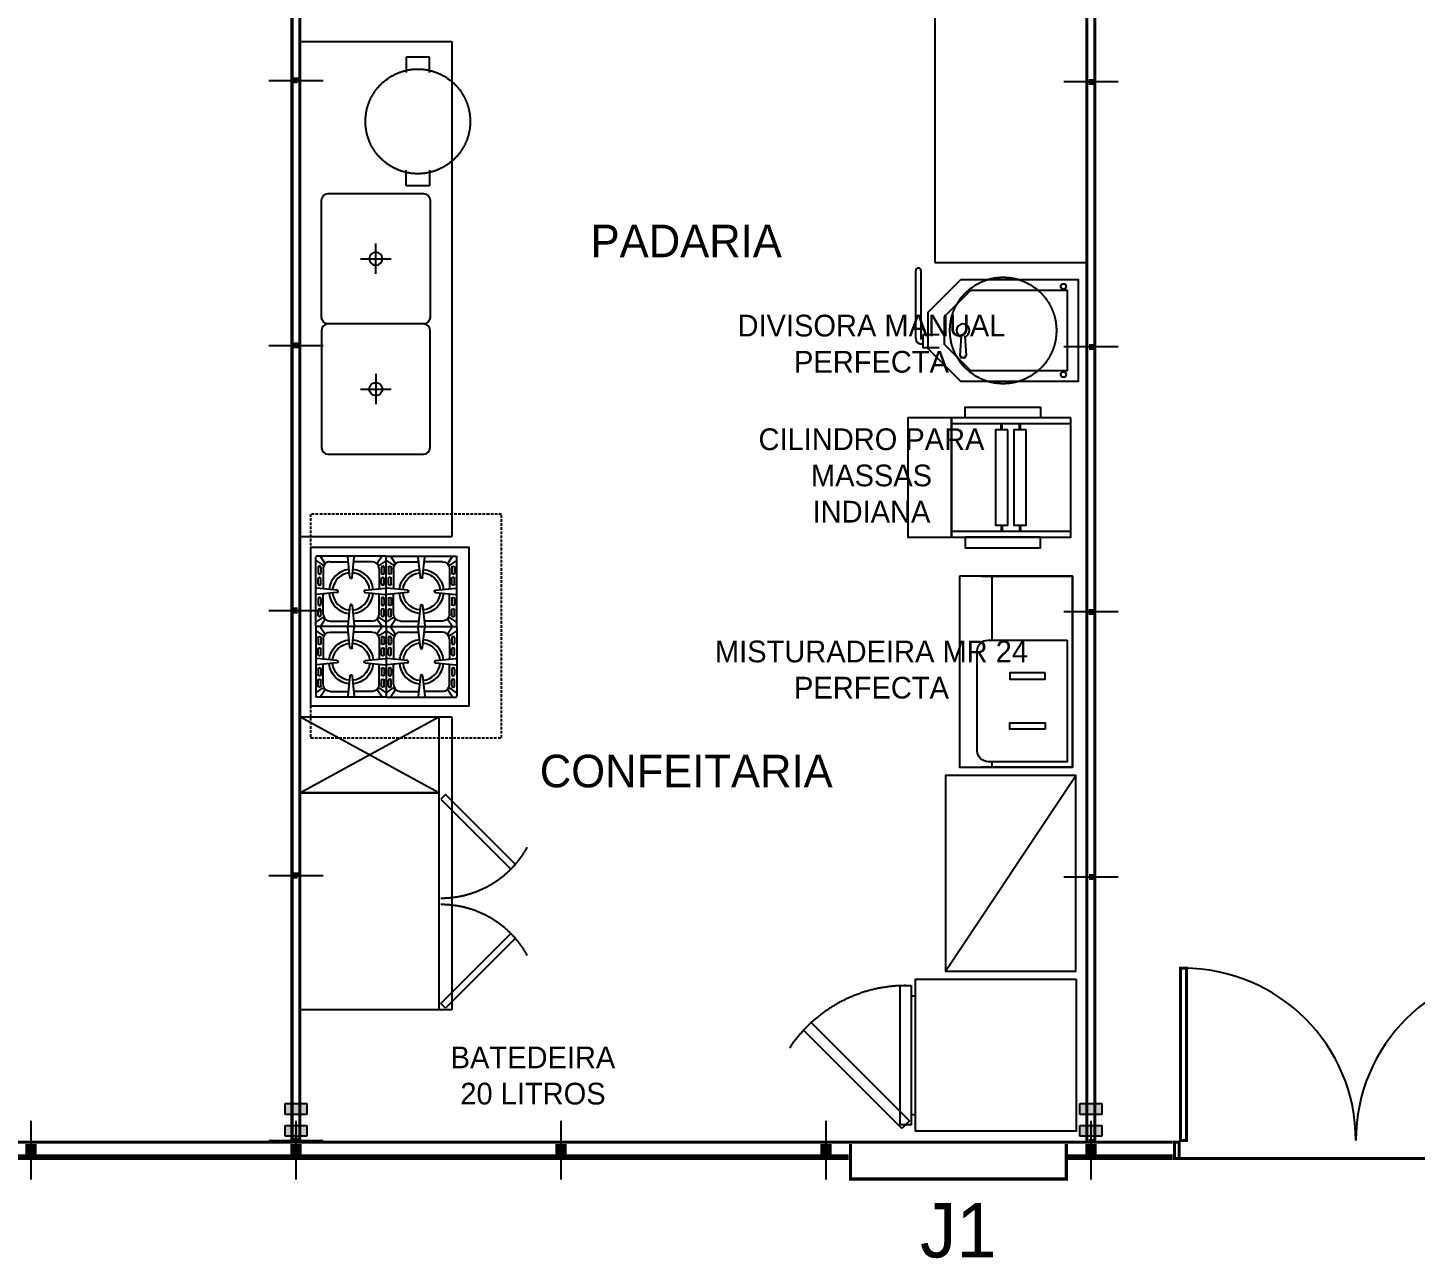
# Model space of a CAD drawing. Header units: millimetres. Extents: x -18806 to 201070, y -25046 to 92854.
# Drawn here: x 146367 to 152755, y -14774 to -9110 of the extents above; entities that cross this region are included whole.
import ezdxf
from ezdxf.enums import TextEntityAlignment as Align

# ---------------------------------------------------------------- set-up
doc = ezdxf.new("R2010")
doc.units = ezdxf.units.MM
doc.header["$LTSCALE"] = 50
doc.linetypes.add('HIDDEN', pattern=[0.375, 0.25, -0.125])
doc.linetypes.add('HIDDEN2', pattern=[0.1875, 0.125, -0.0625])
for name, color, linetype in [('LAYA', 8, 'Continuous'), ('LAYC', 4, 'Continuous'), ('LAYF', 4, 'Continuous'), ('PILARES', 5, 'Continuous'), ('SOB', 8, 'HIDDEN2')]:
    doc.layers.add(name, color=color, linetype=linetype)
doc.styles.add('2', font='stylu.ttf', dxfattribs={"height": 0.35})
doc.styles.add('L1', font='txt', dxfattribs={"height": 0.18})

# ---------------------------------------------------------------- blocks, each defined once
blk = doc.blocks.new('pilar')
for p, q in [((-0.05000000000000071, 0.1700000000000017), (0.04999999999999893, 0.1700000000000017)), ((-0.05000000000000071, 0.120000000000001), (-0.05000000000000071, 0.1700000000000017)), ((0.04999999999999893, 0.1700000000000017), (0.04999999999999893, 0.120000000000001)), ((0.04999999999999893, 0.120000000000001), (-0.05000000000000071, 0.120000000000001)), ((-0.05000000000000071, 0.07000000000000028), (0.04999999999999893, 0.07000000000000028)), ((-0.05000000000000071, 0.01999999999999957), (-0.05000000000000071, 0.07000000000000028)), ((0.04999999999999893, 0.07000000000000028), (0.04999999999999893, 0.01999999999999957)), ((0.04999999999999893, 0.01999999999999957), (-0.05000000000000071, 0.01999999999999957))]:
    blk.add_line(p, q)
for points in [[(0.04999999999999893, 0.120000000000001), (-0.05000000000000071, 0.120000000000001), (0.04999999999999893, 0.1700000000000017), (-0.05000000000000071, 0.1700000000000017)], [(0.04999999999999893, 0.01999999999999957), (-0.05000000000000071, 0.01999999999999957), (0.04999999999999893, 0.06999999999999851), (-0.05000000000000071, 0.06999999999999851)]]:
    blk.add_solid(points)
at = {"style": 'L1', "flags": 3}
blk.add_attdef('BLOCO', (0, -0.3049999999999997), '', height=0.18, dxfattribs=at)
blk = doc.blocks.new('if11')
at = {"color": 24}
for p, q in [((0, -0.125), (0, 0.125)), ((1.219999999999999, -0.125), (1.219999999999999, 0.125))]:
    blk.add_line(p, q, dxfattribs=at)
at = {"color": 3, "const_width": 0.014}
blk.add_lwpolyline([(1.219999999999999, 0.01800000000000068), (1.665334536937735e-16, 0.01800000000000068)], dxfattribs=at)
at = {"color": 24, "const_width": 0.014}
blk.add_lwpolyline([(0.006999999999999673, 0.008343958692507591), (0.006999999999999673, -0.01800000000000068), (1.212999999999997, -0.01800000000000068), (1.212999999999997, 0.01075570350700672)], dxfattribs=at)
at = {"style": 'L1', "flags": 3}
blk.add_attdef('BLOCO', (0, 0.3050000000000015), '', height=0.18, dxfattribs=at)
blk = doc.blocks.new('dp11')
at = {"color": 24}
for p, q in [((3.552713678800501e-15, 0.08999999999999986), (3.552713678800501e-15, -0.1799999999999997)), ((2.439999999999998, 0.08999999999999986), (2.439999999999998, -0.1799999999999997))]:
    blk.add_line(p, q, dxfattribs=at)
at = {"color": 7, "const_width": 0.014}
for points in [[(0.4409999999999918, 0.7930000000000028), (0.4409999999999918, -1.77635683940025e-15), (0.4129999999999967, -3.552713678800501e-15), (0.4129999999999967, 0.793000000000001)], [(1.999000000000006, 0.7930000000000028), (1.999000000000006, -1.77635683940025e-15), (2.027000000000001, -3.552713678800501e-15), (2.027000000000001, 0.793000000000001)], [(0.4059999999999953, -0.00700000000000145), (0.3849999999999945, -0.00700000000000145), (0.3849999999999945, -0.08299999999999663), (0.4059999999999917, -0.08299999999999841)], [(2.034000000000002, -0.00700000000000145), (2.055000000000003, -0.00700000000000145), (2.055000000000003, -0.08299999999999663), (2.034000000000006, -0.08299999999999841)]]:
    blk.add_lwpolyline(points, close=True, dxfattribs=at)
at = {"color": 3, "const_width": 0.014}
for points in [[(0.3759999999999941, -0.007000000000003226), (3.552713678800501e-15, -0.007000000000003226)], [(2.064000000000004, -0.007000000000003226), (2.439999999999998, -0.007000000000003226)]]:
    blk.add_lwpolyline(points, dxfattribs=at)
at = {"color": 170, "const_width": 0.026}
for points in [[(0.3759999999999941, -0.07699999999999818), (0.01299999999999812, -0.07699999999999818), (0.01300000000000168, -0.01600000000000001)], [(2.064000000000004, -0.07699999999999818), (2.427000000000003, -0.07699999999999818), (2.427, -0.01600000000000001)]]:
    blk.add_lwpolyline(points, dxfattribs=at)
at = {"color": 7, "const_width": 0.014}
blk.add_lwpolyline([(0.4059999999999917, -0.08299999999999841), (2.034000000000006, -0.08299999999999841)], dxfattribs=at)
at = {"color": 7}
for centre, start, end in [((0.4269999999999925, -3.552713678800501e-15), 0, 90), ((2.013000000000005, -3.552713678800501e-15), 90, 180)]:
    blk.add_arc(centre, 0.7930000000000064, start, end, dxfattribs=at)
at = {"style": 'L1', "flags": 3}
blk.add_attdef('BLOCO', (0, 0.9149999999999974), '', height=0.18, dxfattribs=at)
blk = doc.blocks.new('j11')
at = {"color": 24}
for p, q in [((-3.552713678800501e-15, 0.08999999999999986), (-3.552713678800501e-15, -0.1799999999999997)), ((1.219999999999999, 0.08999999999999986), (1.219999999999999, -0.1799999999999997))]:
    blk.add_line(p, q, dxfattribs=at)
at = {"color": 3, "const_width": 0.014}
blk.add_lwpolyline([(-3.552713678800501e-15, -0.007000000000003226), (1.219999999999999, -0.007000000000003226)], dxfattribs=at)
at = {"color": 170, "const_width": 0.026}
for points in [[(0.01299999999999812, -0.01600000000000001), (0.01299999999999457, -0.0769999999999964), (0.1050000000000004, -0.07699999999999818)], [(1.114999999999998, -0.07699999999999996), (1.207000000000001, -0.07699999999999996), (1.207000000000001, -0.01600000000000001)]]:
    blk.add_lwpolyline(points, dxfattribs=at)
at = {"color": 7, "const_width": 0.014}
blk.add_lwpolyline([(0.1130000000000031, -0.01600000000000001), (0.112999999999996, -0.1770000000000014), (1.106999999999999, -0.1770000000000014), (1.106999999999999, -0.01600000000000001)], dxfattribs=at)
at = {"color": 7, "style": '2'}
blk.add_text('J1', height=0.25, dxfattribs=at).set_placement((0.6099999999999994, -0.4149869134555431), align=Align.MIDDLE)
at = {"style": 'L1', "flags": 3}
blk.add_attdef('BLOCO', (0, 0.1993523829693871), '', height=0.18, dxfattribs=at)
blk = doc.blocks.new('j1')
at = {"color": 24}
for p, q in [((-3.552713678800501e-15, 0.08999999999999986), (-3.552713678800501e-15, -0.1799999999999997)), ((1.219999999999999, 0.08999999999999986), (1.219999999999999, -0.1799999999999997))]:
    blk.add_line(p, q, dxfattribs=at)
at = {"color": 24, "const_width": 0.014}
blk.add_lwpolyline([(-3.552713678800501e-15, -0.007000000000003226), (1.219999999999999, -0.007000000000003226)], dxfattribs=at)
at = {"color": 170, "const_width": 0.026}
for points in [[(0.01299999999999812, -0.01600000000000001), (0.01299999999999457, -0.0769999999999964), (0.1050000000000004, -0.07699999999999818)], [(1.114999999999998, -0.07699999999999996), (1.207000000000001, -0.07699999999999996), (1.207000000000001, -0.01600000000000001)]]:
    blk.add_lwpolyline(points, dxfattribs=at)
at = {"color": 7, "const_width": 0.014}
blk.add_lwpolyline([(0.1130000000000031, -0.01600000000000001), (0.112999999999996, -0.1770000000000014), (1.106999999999999, -0.1770000000000014), (1.106999999999999, -0.01600000000000001)], dxfattribs=at)
at = {"color": 7, "style": '2'}
blk.add_text('J1', height=0.25, dxfattribs=at).set_placement((0.6099999999999994, -0.4149869134555431), align=Align.MIDDLE)
at = {"style": 'L1', "flags": 3}
blk.add_attdef('BLOCO', (0, 0.1993523829693871), '', height=0.18, dxfattribs=at)
blk = doc.blocks.new('f1')
at = {"color": 24}
for p, q in [((0, 0.08999999999999986), (0, -0.1799999999999997)), ((1.219999999999999, 0.08999999999999986), (1.219999999999999, -0.1799999999999997))]:
    blk.add_line(p, q, dxfattribs=at)
at = {"color": 24, "const_width": 0.014}
blk.add_lwpolyline([(-1.77635683940025e-15, -0.007000000000003226), (1.219999999999999, -0.007000000000003226)], dxfattribs=at)
at = {"color": 170, "const_width": 0.026}
blk.add_lwpolyline([(0.0129999999999999, -0.01600000000000001), (0.01299999999999457, -0.07699999999999818), (1.207000000000004, -0.07699999999999818), (1.207000000000001, -0.01600000000000001)], dxfattribs=at)
at = {"style": 'L1', "flags": 3}
blk.add_attdef('BLOCO', (0, 0.2239156614713327), '', height=0.18, dxfattribs=at)
blk = doc.blocks.new('f11')
at = {"color": 24}
for p, q in [((0, 0.08999999999999986), (0, -0.1799999999999997)), ((1.219999999999999, 0.08999999999999986), (1.219999999999999, -0.1799999999999997))]:
    blk.add_line(p, q, dxfattribs=at)
at = {"color": 3, "const_width": 0.014}
blk.add_lwpolyline([(-1.77635683940025e-15, -0.007000000000003226), (1.219999999999999, -0.007000000000003226)], dxfattribs=at)
at = {"color": 170, "const_width": 0.026}
blk.add_lwpolyline([(0.0129999999999999, -0.01600000000000001), (0.01299999999999457, -0.07699999999999818), (1.207000000000004, -0.07699999999999818), (1.207000000000001, -0.01600000000000001)], dxfattribs=at)
at = {"style": 'L1', "flags": 3}
blk.add_attdef('BLOCO', (0, 0.2239156614713327), '', height=0.18, dxfattribs=at)
blk = doc.blocks.new('DIVISORA')
at = {"layer": 'LAYA'}
for p, q in [((-0.4024999999999466, -0.03750000000002274), (-0.4024999999999466, 0.2750000000000341)), ((-0.3774999999999693, -0.04182654499970795), (-0.3774999999999693, 0.2750000000000341)), ((-0.3699999999999477, -0.03749999999999432), (-0.3774999999999693, -0.03750000000002274)), ((-0.3699999999999477, -0.06249999999997158), (-0.3774999999999693, -0.06249999999997158)), ((-0.3699999999999477, -0.02000000000003865), (-0.3699999999999477, -0.07999999999995566)), ((-0.2949999999999875, -0.02000000000001023), (-0.3699999999999477, -0.02000000000003865)), ((-0.1932538903463978, -0.02465508657761006), (-0.1992889873262982, -0.1151815412763426)), ((-0.1767461096536067, -0.02465508657763849), (-0.1707110126736779, -0.1151815412762858)), ((-0.2949999999999875, -0.07999999999995566), (-0.3699999999999477, -0.07999999999995566)), ((-0.180688864252204, -0.1258467313815288), (-0.1893111357477153, -0.1258467313815572))]:
    blk.add_line(p, q, dxfattribs=at)
for centre, radius, start, end in [((-0.3899999999999579, 0.2750000000000341), 0.01249999999998863, 0, 180), ((-0.1849999999999739, 0), 0.03000000000000114, 280.6976693098063, 259.3023306901391), ((-0.3774999999999693, -0.03750000000002274), 0.02499999999997726, 180, 270), ((-0.1893111357477437, -0.1158467313815663), 0.01, 176.1859251657119, 270.0000000001091), ((-0.1893111357477437, -0.1158467313815663), 0.007000000000000001, 176.1859251657119, 270.0000000001091), ((-0.1806888642522324, -0.1158467313815379), 0.01, 270.0000000001693, 3.814074834299453), ((-0.1806888642522324, -0.1158467313815379), 0.007000000000000001, 270.0000000001693, 3.814074834299453)]:
    blk.add_arc(centre, radius, start, end, dxfattribs=at)
at = {"layer": 'LAYC'}
for points in [[(-0.1949999999999932, 0.2350000000000136), (0.3449999999999989, 0.2350000000000136), (0.3449999999999989, -0.2350000000000136), (-0.1949999999999648, -0.2350000000000136), (-0.3449999999999704, -0.08500000000000796), (-0.3449999999999989, 0.08500000000000796)], [(-0.1492893218813549, 0.1850000000000023), (0.2949999999999875, 0.1850000000000023), (0.2949999999999875, -0.1850000000000023), (-0.1492893218813265, -0.1850000000000023), (-0.2699999999999534, -0.06428932188137537), (-0.2699999999999818, 0.06428932188137537)]]:
    blk.add_lwpolyline(points, close=True, dxfattribs=at)
for centre in [(0.277491136576657, 0.2027209731612061), (0.277491136576657, -0.2027209731612061)]:
    blk.add_circle(centre, 0.0125, dxfattribs=at)
at = {"layer": 'SOB'}
blk.add_circle((0, 0), 0.2450000000000045, dxfattribs=at)
blk = doc.blocks.new('60')
at = {"layer": 'LAYA'}
for p, q in [((0, -0.42), (0, -0.28)), ((-0.07, -0.35), (0.07, -0.35))]:
    blk.add_line(p, q, dxfattribs=at)
blk.add_circle((0, -0.35), 0.03, dxfattribs=at)
at = {"layer": 'LAYC'}
blk.add_lwpolyline([(-0.27, -0.6000000000000001), (0.27, -0.6000000000000001, 0.414213562373095), (0.3, -0.5700000000000001), (0.3, -0.13, 0.414213562373095), (0.27, -0.1), (-0.27, -0.1, 0.414213562373095), (-0.3, -0.13), (-0.2999999999999999, -0.5700000000000001, 0.414213562373095)], format="xyb", close=True, dxfattribs=at)
blk = doc.blocks.new('Car80li')
at = {"layer": 'SOB'}
for points in [[(-0.2248377192554756, 0.05299999999999727), (-0.2960000000000207, 0.05299999999999727), (-0.2960000000000207, -0.05299999999999727), (-0.2248377192554756, -0.05299999999999727)], [(0.2248377192554756, 0.05299999999999727), (0.2960000000000207, 0.05299999999999727), (0.2960000000000207, -0.05299999999999727), (0.2248377192554756, -0.05299999999999727)]]:
    blk.add_lwpolyline(points, dxfattribs=at)
blk.add_circle((0, 0), 0.2409999999999934, dxfattribs=at)
blk = doc.blocks.new('MISTURADEIRA MR_24')
at = {"layer": 'LAYC'}
for p, q in [((0.09999999997671694, -0.9799999995157123), (0.09999999997671694, -0.09999999962747097)), ((0.09999999997671694, -0.09999999962747097), (0.5200000001350418, -0.09999999962747097)), ((0.4700000000884756, -0.09999999962747097), (0.4700000000884756, -0.125)), ((0.4700000000884756, -0.6849999995902181), (0.4700000000884756, -0.9799999995157123)), ((0.5200000001350418, -0.9799999995157123), (0.09999999997671694, -0.9799999995157123))]:
    blk.add_line(p, q, dxfattribs=at)
for points in [[(0.6199999997625127, -0.9799999995157123), (0.6199999997625127, -0.09999999962747097), (0.09999999997671694, -0.09999999962747097), (0.09999999997671694, -0.9799999995157123)], [(0.2250000003259629, -0.275000000372529), (0.3879019737942144, -0.275000000372529), (0.3879019737942144, -0.3049999997019768), (0.2250000003259629, -0.3049999997019768)], [(0.2250000003259629, -0.5350000001490116), (0.3879019737942144, -0.5350000001490116), (0.3879019737942144, -0.5050000008195639), (0.2250000003259629, -0.5050000008195639)]]:
    blk.add_lwpolyline(points, close=True, dxfattribs=at)
blk.add_lwpolyline([(0.125000000349246, -0.6849999995902181), (0.125000000349246, -0.125), (0.4879019737709314, -0.1250000018626451, -0.4142135624399524), (0.5379019738174975, -0.1750000016763806), (0.5379019738174975, -0.6349999997764826, -0.414213562373095), (0.4879019737709314, -0.6849999995902181)], format="xyb", close=True, dxfattribs=at)
blk = doc.blocks.new('CILINDRO INDIANA')
at = {"layer": 'LAYA'}
for p, q in [((0.05600000000004002, 0.3211985988857577), (0.02800000000002001, 0.3211985988857577)), ((0.4939999999999145, 0.3211985988857577), (0.5219999999999345, 0.3211985988857577)), ((0.05600000000004002, 0.3155985988857992), (0.02800000000002001, 0.3155985988857992)), ((0.4939999999999145, 0.3155985988857992), (0.5219999999999345, 0.3155985988857992)), ((0.05600000000004002, 0.2371985988859251), (0.02800000000002001, 0.2371985988859251)), ((0.05600000000004002, 0.2315985988857392), (0.02800000000002001, 0.2315985988857392)), ((0.4939999999999145, 0.2371985988859251), (0.5219999999999345, 0.2371985988859251)), ((0.4939999999999145, 0.2315985988857392), (0.5219999999999345, 0.2315985988857392))]:
    blk.add_line(p, q, dxfattribs=at)
for points in [[(0.5219999999999345, 0), (0.5219999999999345, 0.5499999999999545), (0.02800000000002001, 0.5499999999999545), (0.02800000000002001, 0)], [(0.4939999999999145, 0.2903985988857585), (0.4939999999999145, 0.3463985988857985), (0.05600000000004002, 0.3463985988857985), (0.05600000000004002, 0.2903985988857585)], [(0.4939999999999145, 0.2063985988859258), (0.4939999999999145, 0.2623985988857385), (0.05600000000004002, 0.2623985988857385), (0.05600000000004002, 0.2063985988859258)]]:
    blk.add_lwpolyline(points, close=True, dxfattribs=at)
at = {"layer": 'LAYC'}
for points in [[(0, 0.5499999999999545), (0.5499999999999545, 0.5499999999999545), (0.5499999999999545, 0.75), (0, 0.75)], [(0.5499999999999545, 0), (0.5499999999999545, 0.5499999999999545), (0, 0.5499999999999545), (0, 0)], [(0, 0.1400000000001), (0, 0.4872000000000298), (-0.04900000000009186, 0.4872000000000298), (-0.04900000000009186, 0.1400000000001)], [(0.5499999999999545, 0.1400000000001), (0.5499999999999545, 0.4872000000000298), (0.5989999999999327, 0.4872000000000298), (0.5989999999999327, 0.1400000000001)]]:
    blk.add_lwpolyline(points, close=True, dxfattribs=at)
blk = doc.blocks.new('RV-2')
at = {"layer": 'LAYA', "linetype": 'HIDDEN2'}
blk.add_lwpolyline([(-0.1502260094890541, -1.269870670429726), (0.3023223304703363, -0.8173223304703363), (0.3376776695296636, -0.8526776695296636), (-0.1148706704297268, -1.305226009489054)], close=True, dxfattribs=at)
blk.add_arc((0.32, -0.835), 0.6399999999999999, 180, 236.6496531934298, dxfattribs=at)
at = {"layer": 'LAYC'}
for p, q in [((-0.2731573477556543, -0.8099999999999999), (-0.2731573477556545, -0.7899999999999999)), ((0.2731573477556543, -0.8099999999999999), (0.2731573477556545, -0.7899999999999999))]:
    blk.add_line(p, q, dxfattribs=at)
for points in [[(-0.35, -0.04999999999999993), (0.35, -0.04999999999999993), (0.35, -0.7899999999999999), (-0.35, -0.7899999999999999)], [(-0.32, -0.8099999999999999), (0.32, -0.8099999999999999), (0.32, -0.86), (-0.32, -0.86)]]:
    blk.add_lwpolyline(points, close=True, dxfattribs=at)
blk = doc.blocks.new('Rh2mac')
at = {"layer": 'SOB'}
for p, q in [((-0.3499999999999943, -0.6400000000000148), (0, 0)), ((-0.3499999999999943, 0), (0, -0.6400000000000148))]:
    blk.add_line(p, q, dxfattribs=at)
for points in [[(-1.349999999999994, 0), (-0.3499999999999943, 0), (-0.3499999999999943, -0.6400000000000148), (-1.349999999999994, -0.6400000000000148)], [(-0.3499999999999943, 0), (0, 0), (0, -0.6400000000000148), (-0.3499999999999943, -0.6400000000000148)], [(-1.319999999999794, -0.6500000000000057), (-0.998266414559879, -0.9717335854398925), (-1.019479617995472, -0.9929467888754857), (-1.341213203435387, -0.6712132034355989)], [(-0.379999999999967, -0.6500000000000057), (-0.7017335854398823, -0.9717335854398925), (-0.6805203820042891, -0.9929467888754857), (-0.3587867965643738, -0.6712132034355989)]]:
    blk.add_lwpolyline(points, close=True, dxfattribs=at)
for centre, start, end in [((-1.319999999999766, -0.6500000000000057), 299.054280177513, 0), ((-0.3799999999999955, -0.6500000000000057), 180, 240.945719822487)]:
    blk.add_arc(centre, 0.4550000000000125, start, end, dxfattribs=at)
blk = doc.blocks.new('Tremp_01')
at = {"layer": 'LAYF', "color": 7}
for p, q in [((-0.2000000000000028, 0.1950000000001353), (-0.2000000000000028, -0.1949999999999363)), ((-0.1977654258227659, 0.17366446652224), (-0.1631805493254461, 0.150704660355558)), ((-0.1949999999998937, 0.2000000000000171), (0.1949999999998937, 0.2000000000000171)), ((-0.173664466521771, 0.1977654258225527), (-0.1507046603557711, 0.1631805493254603)), ((-0.1189999999998719, 0.169000000000068), (-0.01553472853059645, 0.169000000000068)), ((-0.006602321498803576, 0.08046969084736588), (-0.01810739659208593, 0.1944980654172639)), ((0.006602321498803576, 0.08046969084736588), (0.01810739659185856, 0.1944980654172639)), ((0.1189999999998719, 0.169000000000068), (0.01553472853042592, 0.1690000000000396)), ((0.173664466521771, 0.1977654258225527), (0.1507046603548616, 0.1631805493254603)), ((0.1977654258218564, 0.17366446652224), (0.1631805493254461, 0.150704660355558)), ((0.2000000000000028, 0.1950000000001353), (0.2000000000000028, -0.1949999999999363)), ((-0.1871396579555977, 0.1360410857848535), (-0.1871396579555977, 0.1054589142154043)), ((-0.1722218295246449, 0.1360410857848535), (-0.1722218295246449, 0.1054589142154043)), ((-0.1589999999998355, 0.1290000000001044), (-0.1589999999998355, 0.01904666542213818)), ((0.1589999999998355, 0.1290000000001044), (0.1589999999998355, 0.01904666542213818)), ((0.1722218295246449, 0.1360410857848535), (0.1722218295246449, 0.1054589142154043)), ((0.1871396579555977, 0.1360410857848535), (0.1871396579555977, 0.1054589142154043)), ((-0.08046969084826117, 0.006602321498803576), (-0.1944980654181592, 0.01810739659208593)), ((-0.1871396579555977, 0.04222991125831754), (-0.1871396579555977, 0.07281208282776674)), ((-0.1722218295246449, 0.04222991125831754), (-0.1722218295246449, 0.07281208282776674)), ((0.08046969084735167, 0.006602321498803576), (0.1944980654172497, 0.01810739659208593)), ((0.1722218295246449, 0.04222991125831754), (0.1722218295246449, 0.07281208282776674)), ((0.1871396579555977, 0.04222991125831754), (0.1871396579555977, 0.07281208282776674)), ((-0.08046969084826117, -0.006602321498803576), (-0.1944980654181592, -0.01810739659185856)), ((-0.1871396579555977, -0.04222991125814701), (-0.1871396579555977, -0.07281208282759621)), ((-0.1722218295246449, -0.04222991125814701), (-0.1722218295246449, -0.07281208282759621)), ((-0.1589999999998355, -0.1289999999999054), (-0.1589999999998355, -0.0190466654219108)), ((0.08046969084735167, -0.006602321498803576), (0.1944980654172497, -0.01810739659185856)), ((0.1589999999998355, -0.1289999999999054), (0.1589999999998355, -0.0190466654219108)), ((0.1722218295246449, -0.04222991125814701), (0.1722218295246449, -0.07281208282759621)), ((0.1871396579555977, -0.04222991125814701), (0.1871396579555977, -0.07281208282759621)), ((-0.1977654258227659, -0.1736644665222684), (-0.1631805493254461, -0.1507046603555864)), ((-0.1871396579555977, -0.136041085784683), (-0.1871396579555977, -0.1054589142152338)), ((-0.1722218295246449, -0.136041085784683), (-0.1722218295246449, -0.1054589142152338)), ((-0.006602321498803576, -0.08046969084824696), (-0.01810739659208593, -0.194498065418145)), ((0.006602321498803576, -0.08046969084824696), (0.01810739659185856, -0.194498065418145)), ((0.1977654258218564, -0.1736644665222684), (0.1631805493254461, -0.1507046603555864)), ((0.1722218295246449, -0.136041085784683), (0.1722218295246449, -0.1054589142152338)), ((0.1871396579555977, -0.136041085784683), (0.1871396579555977, -0.1054589142152338)), ((-0.1949999999998937, -0.2000000000000455), (0.1949999999998937, -0.2000000000000455)), ((-0.173664466521771, -0.1977654258225812), (-0.1507046603557711, -0.1631805493254888)), ((-0.1189999999998719, -0.168999999999869), (-0.01553472853049698, -0.168999999999869)), ((0.1189999999998719, -0.168999999999869), (0.01553472853031224, -0.1689999999998406)), ((0.173664466521771, -0.1977654258225812), (0.1507046603548616, -0.1631805493254888))]:
    blk.add_line(p, q, dxfattribs=at)
for centre, radius, start, end in [((-0.1949999999998937, 0.1949999999999079), 0.005, 90, 180), ((-0.1949999999998937, 0.177830090127344), 0.005, 180, 236.4210733095792), ((-0.1778300901271024, 0.1949999999999079), 0.005, 33.57892669033277, 90), ((-0.15820278284464, 0.1582027828448815), 0.009000000000000001, 234.5662440989437, 33.57892669033277), ((-0.1189999999998719, 0.1290000000001044), 0.04, 90, 180), ((-0.01313265421934773, 0.1949999999999079), 0.005, 90, 185.7614512757389), ((0.01313265421914878, 0.1949999999999079), 0.005, 354.8035345654147, 90), ((0.1189999999998719, 0.1290000000001044), 0.04, 0, 90), ((0.15820278284464, 0.1582027828448815), 0.009000000000000001, 146.4210733096672, 305.4337559010563), ((0.1778300901271024, 0.1949999999999079), 0.005, 90, 146.4210733096672), ((0.1949999999998937, 0.1949999999999079), 0.005, 0, 90), ((0.1949999999998937, 0.177830090127344), 0.005, 303.5789266904209, 0), ((-0.1796807437396666, 0.1360410857848535), 0.007458914215264268, 0, 180), ((-0.1796807437396666, 0.1054589142154043), 0.0074589142152617, 180, 0), ((-0.1796807437396666, 0.07281208282776674), 0.0074589142152617, 0, 180), ((0, 0), 0.1255389891448146, 95.07266831815365, 174.9273316818661), ((0, 0), 0.1055389891448146, 94.94213339929807, 175.0578666007241), ((1.4210854715202e-14, 0.08113584262648033), 0.00663584262677121, 185.7614512757389, 354.238548724261), ((0, 0), 0.1055389891448146, 4.942133399305368, 85.05786660073223), ((0, 0), 0.1255389891448146, 5.072668318160122, 84.92733168188559), ((0.1796807437396666, 0.1360410857848535), 0.007458914215264268, 0, 180), ((0.1796807437396666, 0.1054589142154043), 0.0074589142152617, 180, 0), ((0.1796807437396666, 0.07281208282776674), 0.0074589142152617, 0, 180), ((-0.1950000000008032, 0.01313265421936194), 0.005, 84.23854872426108, 180), ((-0.1796807437396666, 0.04222991125831754), 0.007458914215264268, 180, 0), ((-0.1540000000006359, 0.01904666542213818), 0.005, 180, 264.238548724261), ((-0.08113584262737561, 0), 0.00663584262677121, 275.7614512757389, 84.23854872426108), ((0.08113584262646611, 0), 0.00663584262677121, 95.76145127573892, 264.238548724261), ((0.1539999999997264, 0.01904666542213818), 0.005, 275.7614512757389, 0), ((0.1796807437396666, 0.04222991125831754), 0.007458914215264268, 180, 0), ((0.1949999999998937, 0.01313265421936194), 0.005, 0, 95.76145127573892), ((-0.1950000000008032, -0.01313265421913457), 0.005, 180, 275.1964654345853), ((-0.1796807437396666, -0.04222991125814701), 0.007458914215264268, 0, 180), ((-0.1796807437396666, -0.07281208282759621), 0.0074589142152617, 180, 0), ((-0.1539999999997264, -0.0190466654219108), 0.005, 95.76145127573892, 180), ((-0.1540000000006359, -0.0190466654219108), 0.005, 95.76145127573892, 180), ((0, 0), 0.1255389891448146, 185.0726683180555, 264.9273316818856), ((0, 0), 0.1055389891448146, 184.9421333992139, 265.0578666007559), ((1.4210854715202e-14, -0.08113584262733298), 0.00663584262677121, 5.761451275738931, 174.2385487242611), ((0, 0), 0.1055389891448146, 274.9421333992204, 355.0578666007241), ((0, 0), 0.1255389891448146, 275.0726683180759, 354.927331681879), ((0.1539999999997264, -0.0190466654219108), 0.005, 0, 84.23854872426108), ((0.1796807437396666, -0.04222991125814701), 0.007458914215264268, 0, 180), ((0.1796807437396666, -0.07281208282759621), 0.0074589142152617, 180, 0), ((0.1949999999998937, -0.01313265421913457), 0.005, 264.8035345654147, 0), ((-0.1796807437396666, -0.1054589142152338), 0.0074589142152617, 0, 180), ((-0.1796807437396666, -0.136041085784683), 0.007458914215264268, 180, 0), ((-0.15820278284464, -0.15820278284491), 0.009000000000000001, 326.4210733096672, 125.4337559010563), ((-0.1189999999998719, -0.1289999999999054), 0.04, 180, 270), ((0.1189999999998719, -0.1289999999999054), 0.04, 270, 0), ((0.15820278284464, -0.15820278284491), 0.009000000000000001, 54.56624409894366, 213.5789266903328), ((0.1796807437396666, -0.1054589142152338), 0.0074589142152617, 0, 180), ((0.1796807437396666, -0.136041085784683), 0.007458914215264268, 180, 0), ((-0.1949999999998937, -0.1778300901273724), 0.005, 123.5789266904208, 180), ((-0.1949999999998937, -0.1949999999999363), 0.005, 180, 270), ((-0.1778300901271024, -0.1949999999999363), 0.005, 270, 326.4210733096672), ((-0.01313265421934773, -0.1950000000007606), 0.005, 174.2385487242611, 270), ((0.01313265421914878, -0.1950000000007606), 0.005, 270, 5.196465434585284), ((0.1778300901271024, -0.1949999999999363), 0.005, 213.5789266903328, 270), ((0.1949999999998937, -0.1949999999999363), 0.005, 270, 0), ((0.1949999999998937, -0.1778300901273724), 0.005, 0, 56.42107330957916)]:
    blk.add_arc(centre, radius, start, end, dxfattribs=at)
blk = doc.blocks.new('F.g_04')
at = {"layer": 'LAYF'}
blk.add_lwpolyline([(0, -0.900000000000091), (0.900000000000091, -0.900000000000091), (0.900000000000091, 0), (0, 0)], close=True, dxfattribs=at)
at = {"layer": 'LAYF', "rotation": 180}
blk.add_blockref('Tremp_01', (0.2300000000000182, -0.25), dxfattribs=at)
at = {"layer": 'LAYF', "xscale": -1, "rotation": 180}
blk.add_blockref('Tremp_01', (0.6299999999996544, -0.25), dxfattribs=at)
at = {"layer": 'LAYF', "xscale": -1}
blk.add_blockref('Tremp_01', (0.2300000000000182, -0.650000000000091), dxfattribs=at)
at = {"layer": 'LAYF'}
blk.add_blockref('Tremp_01', (0.6299999999996544, -0.650000000000091), dxfattribs=at)

msp = doc.modelspace()

# ---------------------------------------------------------------- linework, layer by layer
at = {"layer": 'LAYC'}
for p, q in [((150543.2119196111, -8890.224558485294), (150543.2119196121, -10190.22455848529)), ((147619.2119196146, -9172.567992389275), (148319.2119196087, -9172.567992387121)), ((148319.2119196088, -9172.567992387121), (148319.2119196127, -11451.71569203245)), ((150543.2119196121, -10190.22455848529), (151243.2119196146, -10190.22455848529)), ((147619.2119196146, -11451.71569203245), (148319.2119196127, -11451.71569203245)), ((147619.2119196146, -12280.71569203252), (148319.2119196146, -12280.71569203252)), ((148319.2119196146, -12280.71569203252), (148319.2119196146, -13630.71569203252)), ((148319.2119196146, -13630.71569203252), (147874.6379950881, -13630.71569203251))]:
    msp.add_line(p, q, dxfattribs=at)
at = {"layer": 'LAYC', "linetype": 'HIDDEN'}
msp.add_lwpolyline([(147669.2119196146, -12377.71569203252), (148548.2119196146, -12377.71569203252), (148548.2119196146, -11348.71569203245), (147669.2119196146, -11348.71569203245)], close=True, dxfattribs=at)
at = {"layer": 'LAYC'}
msp.add_lwpolyline([(150592.4056243144, -13452.12014419097), (151192.4056243144, -13452.12014419097), (151192.4056243144, -12552.12014419097), (150592.4056243144, -12552.12014419097), (150592.4056243144, -13452.12014419097), (151192.4056243144, -12552.12014419097)], dxfattribs=at)

# ---------------------------------------------------------------- block references
at = {"color": 7, "yscale": 1000, "zscale": 1000}
for p, xscale, rotation in [((147601.2119196146, -8131.87917279762), 1000, 270), ((151261.2119196146, -8138.879172797635), -1000, 90), ((147601.2119196146, -9351.87917279762), 1000, 270), ((151261.2119196146, -10578.87917279763), 1000, 90), ((147601.2119196146, -11791.87917279762), -1000, 270), ((151261.2119196146, -10578.87917279763), -1000, 90), ((147601.2119196146, -11791.87917279762), 1000, 270), ((151261.2119196146, -13018.87917279763), 1000, 90), ((147601.2119196146, -13011.87917279762), 1000, 270), ((151261.2119196146, -13018.87917279763), -1000, 90)]:
    msp.add_blockref('if11', p, dxfattribs=dict(at, xscale=xscale, rotation=rotation))
for name, p, xscale in [('dp11', (151261.2119196146, -14231.87917279762), 1000), ('j1', (145161.2119196146, -14231.87917279762), 1000), ('f1', (146381.2119196146, -14231.87917279762), 1000), ('f11', (147601.2119196146, -14231.87917279762), 1000), ('f11', (150041.2119196146, -14231.87917279762), -1000), ('j11', (150041.2119196146, -14231.87917279762), 1000)]:
    msp.add_blockref(name, p, dxfattribs=dict(at, xscale=xscale))
at = {"layer": 'LAYC', "yscale": 1000, "zscale": 1000}
for name, p, xscale, rotation in [('Car80li', (148162.6532379044, -9540.69148798802), 1000, 270), ('60', (148319.2119196105, -10172.56799238632), -1000, 270), ('60', (148319.2119196105, -10772.56799238418), 1000, 270), ('CILINDRO INDIANA', (151169.1173837187, -11454.78867872563), 1000, 90), ('MISTURADEIRA MR_24', (151276.404715682, -12613.39647052661), 1000, 180), ('Rh2mac', (147619.2119196146, -12280.71569203252), 1000, 90), ('RV-2', (151243.2119196146, -13838.87917279762), 1000, 270)]:
    msp.add_blockref(name, p, dxfattribs=dict(at, xscale=xscale, rotation=rotation))
at = {"layer": 'LAYC'}
for name, p, xscale, yscale, zscale in [('DIVISORA', (150857.5210850355, -10503.16467540053), 1000, 1000, 1000), ('F.g_04', (147669.2119196146, -11501.71569203245), 810, 810, 810)]:
    msp.add_blockref(name, p, dxfattribs=dict(at, xscale=xscale, yscale=yscale, zscale=zscale))
at = {"layer": 'PILARES', "color": 7, "xscale": 1000, "yscale": 1000, "zscale": 1000}
for p in [(147601.2119196146, -14231.87917279762), (151261.2119196146, -14231.87917279762)]:
    msp.add_blockref('pilar', p, dxfattribs=at)

# ---------------------------------------------------------------- texts
at = {"color": 7, "style": '2'}
for s, p in [('PADARIA', (149398.2972863188, -10165.90344405215)), ('CONFEITARIA', (149398.2972863188, -12605.96729796218))]:
    msp.add_text(s, height=150, dxfattribs=at).set_placement(p, align=Align.CENTER)
at = {"color": 7, "char_height": 100, "width": 1521.449487554905, "attachment_point": 2, "style": '2'}
for s, insert in [('DIVISORA MANUAL\\PPERFECTA', (150251.2579655406, -10430.56866305033)), ('CILINDRO PARA MASSAS\\PINDIANA', (150251.2579655406, -10953.65287921763)), ('MISTURADEIRA MR 24\\PPERFECTA', (150251.2579655406, -11930.55381739925)), ('BATEDEIRA \\P20 LITROS', (148692.7597276728, -13799.19210866302))]:
    msp.add_mtext(s, dxfattribs=dict(at, insert=insert))

doc.saveas('drawing.dxf')
